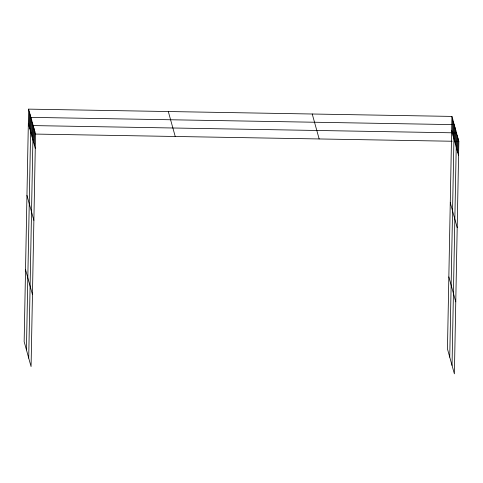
<?xml version="1.0" encoding="UTF-8"?>
<svg xmlns="http://www.w3.org/2000/svg" width="483" height="483" viewBox="0 0 483 483"><rect width="100%" height="100%" fill="white"/><g stroke="black" fill="none" stroke-linecap="round" stroke-linejoin="round"><path stroke-width="0.72" d="M28.612 109.128L24.15 341.644L31.075 366.591L35.537 134.075L28.612 109.128L451.925 116.409L458.85 141.356L454.388 373.872L447.463 348.925L451.925 116.409M29.101 126.111L29.378 111.875M29.861 128.858L30.139 114.616M26.432 349.879L30.9 117.363L454.213 124.638L449.745 357.154M31.389 134.346L31.661 120.104M32.15 137.087L32.421 122.851M28.72 358.108L33.182 125.592L456.495 132.873L452.034 365.39M33.695 142.66L33.967 128.424M34.48 145.486L34.752 131.249M452.414 133.393L452.686 119.15M453.175 136.134L453.452 121.897M454.702 141.622L454.974 127.385M455.463 144.369L455.735 130.132M457.009 149.941L457.28 135.705M457.793 152.767L458.065 138.53M35.537 134.075L452.16 141.241M454.394 141.278L458.85 141.356M451.653 130.645L458.578 155.598M450.271 202.679L457.196 227.626M448.846 276.892L455.771 301.839M312.235 114.006L319.154 138.953M168.307 111.531L175.232 136.478M28.34 123.364L35.265 148.317M26.957 195.398L33.882 220.345M25.533 269.611L32.458 294.564"/></g></svg>
